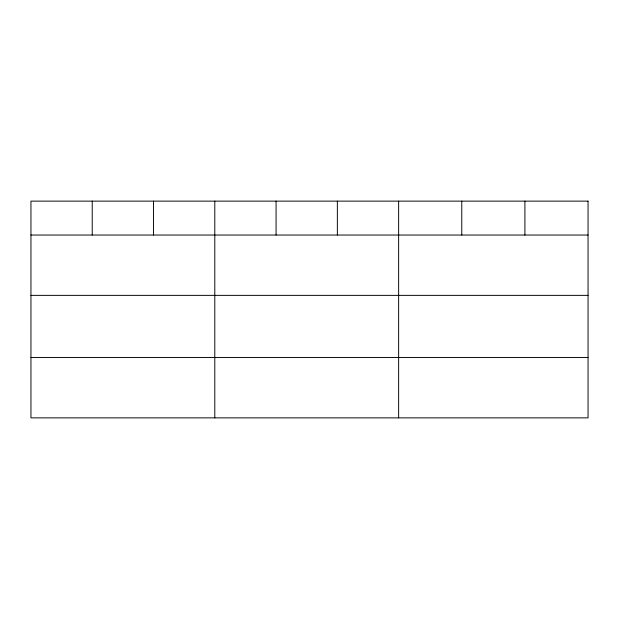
<?xml version="1.0" encoding="UTF-8"?>
<svg xmlns="http://www.w3.org/2000/svg" width="619" height="619" viewBox="0 0 619 619"><rect width="100%" height="100%" fill="white"/><g stroke="black" fill="none" stroke-linecap="round" stroke-linejoin="round"><path stroke-width="0.93" d="M30.95 235.034L588.05 235.034M30.95 295.371L588.05 295.371M30.95 357.534L588.05 357.534M524.912 201.129L524.912 235.034M461.774 201.129L461.774 235.034M398.636 201.129L398.636 417.871M337.355 201.129L337.355 235.034M276.074 201.129L276.074 235.034M214.793 201.129L214.793 417.871M153.512 201.129L153.512 235.034M92.231 201.129L92.231 235.034M588.05 201.129L30.95 201.129L30.95 417.871L588.05 417.871L588.05 201.129"/></g></svg>
